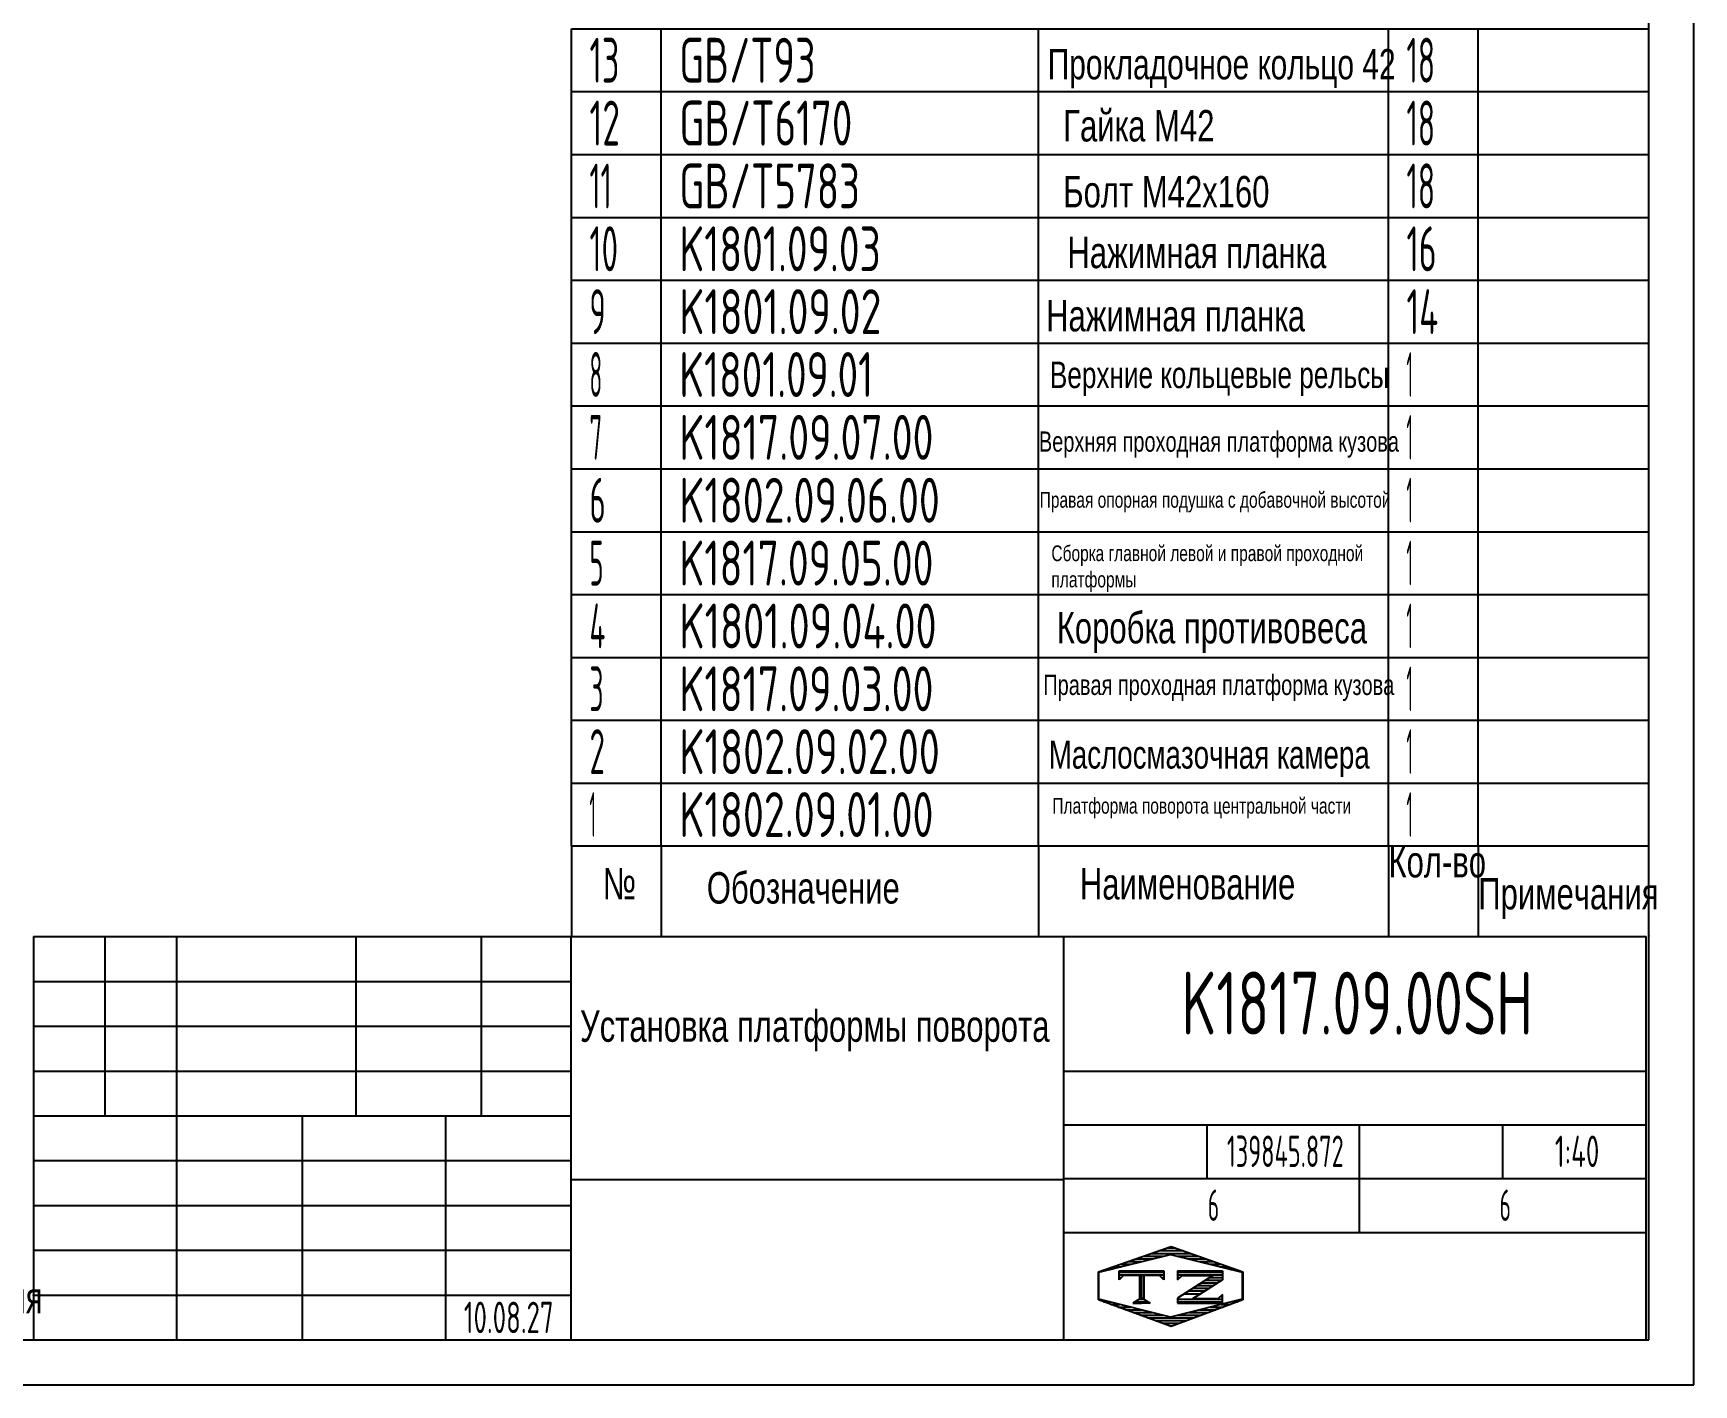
# Model space of a CAD drawing. Header units: millimetres. Extents: x 0 to 16800, y 0 to 11880.
# Drawn here: x 9402 to 16800, y 0 to 6020 of the extents above; entities that cross this region are included whole.
import ezdxf
from ezdxf.enums import TextEntityAlignment as Align

# ---------------------------------------------------------------- set-up
doc = ezdxf.new("R2010")
doc.units = ezdxf.units.MM
doc.header["$LTSCALE"] = 400
doc.linetypes.add('F', pattern=[0.75, 0.5, -0.25])
for name, color, linetype in [('01', 7, 'Continuous'), ('02', 1, 'Continuous'), ('04', 2, 'F'), ('11', 3, 'Continuous'), ('THICK', 7, 'Continuous')]:
    doc.layers.add(name, color=color, linetype=linetype)
doc.styles.get("Standard").update_dxf_attribs({"font": 'isocp', "width": 0.707, "bigfont": 'intecad.shx'})

# ---------------------------------------------------------------- blocks, each defined once
blk = doc.blocks.new('*U177')
at = {"layer": '01'}
for points in [[(415, 5), (415, 292)], [(25, 5), (415, 5)]]:
    blk.add_lwpolyline(points, dxfattribs=at)
at = {"layer": '02'}
for points in [[(420, 0), (420, 297)], [(0, 0), (420, 0)]]:
    blk.add_lwpolyline(points, dxfattribs=at)
blk = doc.blocks.new('*U180')
at = {"layer": '01'}
for p, q in [((0, -280), (0, 0)), ((4800, -280), (4800, 0))]:
    blk.add_line(p, q, dxfattribs=at)
at = {"layer": '02'}
for p, q in [((0, 0), (400, 0)), ((400, -280), (400, 0)), ((400, 0), (2080, 0)), ((2080, -280), (2080, 0)), ((2080, 0), (3640, 0)), ((3640, -280), (3640, 0)), ((3640, 0), (4040, 0)), ((4040, -280), (4040, 0)), ((4040, 0), (4800, 0))]:
    blk.add_line(p, q, dxfattribs=at)
blk = doc.blocks.new('*U181')
at = {"layer": '01'}
for p, q in [((0, -280), (0, 0)), ((4800, -280), (4800, 0))]:
    blk.add_line(p, q, dxfattribs=at)
at = {"layer": '02'}
for p, q in [((0, 0), (400, 0)), ((400, -280), (400, 0)), ((400, 0), (2080, 0)), ((2080, -280), (2080, 0)), ((2080, 0), (3640, 0)), ((3640, -280), (3640, 0)), ((3640, 0), (4040, 0)), ((4040, -280), (4040, 0)), ((4040, 0), (4800, 0))]:
    blk.add_line(p, q, dxfattribs=at)
blk = doc.blocks.new('*U182')
at = {"layer": '01'}
for p, q in [((0, -280), (0, 0)), ((4800, -280), (4800, 0))]:
    blk.add_line(p, q, dxfattribs=at)
at = {"layer": '02'}
for p, q in [((0, 0), (400, 0)), ((400, -280), (400, 0)), ((400, 0), (2080, 0)), ((2080, -280), (2080, 0)), ((2080, 0), (3640, 0)), ((3640, -280), (3640, 0)), ((3640, 0), (4040, 0)), ((4040, -280), (4040, 0)), ((4040, 0), (4800, 0))]:
    blk.add_line(p, q, dxfattribs=at)
blk = doc.blocks.new('*U183')
at = {"layer": '01'}
for p, q in [((0, -280), (0, 0)), ((4800, -280), (4800, 0))]:
    blk.add_line(p, q, dxfattribs=at)
at = {"layer": '02'}
for p, q in [((0, 0), (400, 0)), ((400, -280), (400, 0)), ((400, 0), (2080, 0)), ((2080, -280), (2080, 0)), ((2080, 0), (3640, 0)), ((3640, -280), (3640, 0)), ((3640, 0), (4040, 0)), ((4040, -280), (4040, 0)), ((4040, 0), (4800, 0))]:
    blk.add_line(p, q, dxfattribs=at)
blk = doc.blocks.new('*U184')
at = {"layer": '01'}
for p, q in [((0, -280), (0, 0)), ((4800, -280), (4800, 0))]:
    blk.add_line(p, q, dxfattribs=at)
at = {"layer": '02'}
for p, q in [((0, 0), (400, 0)), ((400, -280), (400, 0)), ((400, 0), (2080, 0)), ((2080, -280), (2080, 0)), ((2080, 0), (3640, 0)), ((3640, -280), (3640, 0)), ((3640, 0), (4040, 0)), ((4040, -280), (4040, 0)), ((4040, 0), (4800, 0))]:
    blk.add_line(p, q, dxfattribs=at)
blk = doc.blocks.new('*U185')
at = {"layer": '01'}
for p, q in [((0, -280), (0, 0)), ((4800, -280), (4800, 0))]:
    blk.add_line(p, q, dxfattribs=at)
at = {"layer": '02'}
for p, q in [((0, 0), (400, 0)), ((400, -280), (400, 0)), ((400, 0), (2080, 0)), ((2080, -280), (2080, 0)), ((2080, 0), (3640, 0)), ((3640, -280), (3640, 0)), ((3640, 0), (4040, 0)), ((4040, -280), (4040, 0)), ((4040, 0), (4800, 0))]:
    blk.add_line(p, q, dxfattribs=at)
blk = doc.blocks.new('*U186')
at = {"layer": '01'}
for p, q in [((0, -280), (0, 0)), ((4800, -280), (4800, 0))]:
    blk.add_line(p, q, dxfattribs=at)
at = {"layer": '02'}
for p, q in [((0, 0), (400, 0)), ((400, -280), (400, 0)), ((400, 0), (2080, 0)), ((2080, -280), (2080, 0)), ((2080, 0), (3640, 0)), ((3640, -280), (3640, 0)), ((3640, 0), (4040, 0)), ((4040, -280), (4040, 0)), ((4040, 0), (4800, 0))]:
    blk.add_line(p, q, dxfattribs=at)
blk = doc.blocks.new('*U187')
at = {"layer": '01'}
for p, q in [((0, -280), (0, 0)), ((4800, -280), (4800, 0))]:
    blk.add_line(p, q, dxfattribs=at)
at = {"layer": '02'}
for p, q in [((0, 0), (400, 0)), ((400, -280), (400, 0)), ((400, 0), (2080, 0)), ((2080, -280), (2080, 0)), ((2080, 0), (3640, 0)), ((3640, -280), (3640, 0)), ((3640, 0), (4040, 0)), ((4040, -280), (4040, 0)), ((4040, 0), (4800, 0))]:
    blk.add_line(p, q, dxfattribs=at)
blk = doc.blocks.new('*U188')
at = {"layer": '01'}
for p, q in [((0, -280), (0, 0)), ((4800, -280), (4800, 0))]:
    blk.add_line(p, q, dxfattribs=at)
at = {"layer": '02'}
for p, q in [((0, 0), (400, 0)), ((400, -280), (400, 0)), ((400, 0), (2080, 0)), ((2080, -280), (2080, 0)), ((2080, 0), (3640, 0)), ((3640, -280), (3640, 0)), ((3640, 0), (4040, 0)), ((4040, -280), (4040, 0)), ((4040, 0), (4800, 0))]:
    blk.add_line(p, q, dxfattribs=at)
blk = doc.blocks.new('*U189')
at = {"layer": '01'}
for p, q in [((0, -280), (0, 0)), ((4800, -280), (4800, 0))]:
    blk.add_line(p, q, dxfattribs=at)
at = {"layer": '02'}
for p, q in [((0, 0), (400, 0)), ((400, -280), (400, 0)), ((400, 0), (2080, 0)), ((2080, -280), (2080, 0)), ((2080, 0), (3640, 0)), ((3640, -280), (3640, 0)), ((3640, 0), (4040, 0)), ((4040, -280), (4040, 0)), ((4040, 0), (4800, 0))]:
    blk.add_line(p, q, dxfattribs=at)
blk = doc.blocks.new('*U190')
at = {"layer": '01'}
for p, q in [((0, -280), (0, 0)), ((4800, -280), (4800, 0))]:
    blk.add_line(p, q, dxfattribs=at)
at = {"layer": '02'}
for p, q in [((0, 0), (400, 0)), ((400, -280), (400, 0)), ((400, 0), (2080, 0)), ((2080, -280), (2080, 0)), ((2080, 0), (3640, 0)), ((3640, -280), (3640, 0)), ((3640, 0), (4040, 0)), ((4040, -280), (4040, 0)), ((4040, 0), (4800, 0))]:
    blk.add_line(p, q, dxfattribs=at)
blk = doc.blocks.new('*U191')
at = {"layer": '01'}
for p, q in [((0, -280), (0, 0)), ((4800, -280), (4800, 0))]:
    blk.add_line(p, q, dxfattribs=at)
at = {"layer": '02'}
for p, q in [((0, 0), (400, 0)), ((400, -280), (400, 0)), ((400, 0), (2080, 0)), ((2080, -280), (2080, 0)), ((2080, 0), (3640, 0)), ((3640, -280), (3640, 0)), ((3640, 0), (4040, 0)), ((4040, -280), (4040, 0)), ((4040, 0), (4800, 0))]:
    blk.add_line(p, q, dxfattribs=at)
blk = doc.blocks.new('*U192')
at = {"layer": '01'}
for p, q in [((0, -280), (0, 0)), ((4800, -280), (4800, 0))]:
    blk.add_line(p, q, dxfattribs=at)
at = {"layer": '02'}
for p, q in [((0, 0), (400, 0)), ((400, -280), (400, 0)), ((400, 0), (2080, 0)), ((2080, -280), (2080, 0)), ((2080, 0), (3640, 0)), ((3640, -280), (3640, 0)), ((3640, 0), (4040, 0)), ((4040, -280), (4040, 0)), ((4040, 0), (4800, 0))]:
    blk.add_line(p, q, dxfattribs=at)
blk = doc.blocks.new('*X222')
at = {"color": 0}
for p, q in [((127.06, 7.8), (132.06, 7.8)), ((127.06, 7.5), (132.06, 7.5)), ((127.06, 7.2), (127.32, 7.2)), ((128.3, 5.7), (130.1, 5.7)), ((128.77, 6), (130.57, 6)), ((129.23, 6.3), (131.04, 6.3)), ((129.7, 6.6), (131.51, 6.6)), ((130.16, 6.9), (131.98, 6.9)), ((130.62, 7.2), (132.06, 7.2)), ((127.84, 5.4), (129.64, 5.4))]:
    blk.add_line(p, q, dxfattribs=at)
blk = doc.blocks.new('*X223')
at = {"color": 0}
for p, q in [((127.06, 4.8), (132.06, 4.8)), ((127.06, 4.5), (132.06, 4.5)), ((131.84, 5.1), (132.06, 5.1))]:
    blk.add_line(p, q, dxfattribs=at)
blk = doc.blocks.new('*X221')
at = {"color": 0}
for p, q in [((122.34, 4.5), (123.72, 4.5)), ((122.82, 4.8), (123.24, 4.8))]:
    blk.add_line(p, q, dxfattribs=at)
blk = doc.blocks.new('*X220')
at = {"color": 0}
for p, q in [((120.53, 7.8), (125.53, 7.8)), ((120.53, 7.5), (125.53, 7.5)), ((120.53, 7.2), (120.79, 7.2)), ((125.27, 7.2), (125.53, 7.2))]:
    blk.add_line(p, q, dxfattribs=at)
blk = doc.blocks.new('*X219')
at = {"color": 0}
for p, q in [((122.38, 9.3), (124.32, 9.3)), ((123.24, 9.6), (125.52, 9.6)), ((124.1, 9.9), (128.52, 9.9)), ((124.97, 10.2), (127.67, 10.2)), ((125.83, 10.5), (126.82, 10.5)), ((127.02, 9.6), (129.37, 9.6)), ((128.22, 9.3), (130.22, 9.3)), ((118.22, 7.8), (118.32, 7.8)), ((118.22, 7.5), (118.27, 7.5)), ((118.94, 8.1), (119.52, 8.1)), ((119.8, 8.4), (120.72, 8.4)), ((120.66, 8.7), (121.92, 8.7)), ((121.52, 9), (123.12, 9)), ((129.42, 9), (131.07, 9)), ((130.62, 8.7), (131.92, 8.7)), ((131.82, 8.4), (132.77, 8.4)), ((133.02, 8.1), (133.62, 8.1)), ((134.22, 7.8), (134.32, 7.8)), ((134.27, 7.5), (134.32, 7.5)), ((118.22, 7.2), (118.27, 7.2)), ((118.22, 6.9), (118.27, 6.9)), ((118.22, 6.6), (118.27, 6.6)), ((118.22, 6.3), (118.27, 6.3)), ((118.22, 6), (118.27, 6)), ((118.22, 5.7), (118.27, 5.7)), ((134.27, 7.2), (134.32, 7.2)), ((134.27, 6.9), (134.32, 6.9)), ((134.27, 6.6), (134.32, 6.6)), ((134.27, 6.3), (134.32, 6.3)), ((134.27, 6), (134.32, 6)), ((134.27, 5.7), (134.32, 5.7)), ((118.22, 5.4), (118.27, 5.4)), ((118.22, 5.1), (118.27, 5.1)), ((118.22, 4.8), (118.27, 4.8)), ((118.79, 4.5), (119.42, 4.5)), ((119.61, 4.2), (120.62, 4.2)), ((120.43, 3.9), (121.82, 3.9)), ((130.72, 3.9), (132.14, 3.9)), ((131.92, 4.2), (132.95, 4.2)), ((133.12, 4.5), (133.76, 4.5)), ((134.27, 5.4), (134.32, 5.4)), ((134.27, 5.1), (134.32, 5.1)), ((134.27, 4.8), (134.32, 4.8)), ((121.26, 3.6), (123.02, 3.6)), ((122.08, 3.3), (124.22, 3.3)), ((122.91, 3), (125.42, 3)), ((123.73, 2.7), (128.89, 2.7)), ((124.55, 2.4), (128.07, 2.4)), ((125.38, 2.1), (127.26, 2.1)), ((127.12, 3), (129.7, 3)), ((128.32, 3.3), (130.51, 3.3)), ((129.52, 3.6), (131.32, 3.6)), ((126.2, 1.8), (126.45, 1.8))]:
    blk.add_line(p, q, dxfattribs=at)

msp = doc.modelspace()

# ---------------------------------------------------------------- linework, layer by layer
at = {"layer": '01'}
msp.add_point((16600, 2000), dxfattribs=at)
at = {"layer": '04', "color": 0, "linetype": 'ByBlock'}
for p, q in [((11800, 2400), (16600, 2400)), ((11800, 2400), (11800, 1996.26)), ((12200, 2400), (12200, 1996.26)), ((13880, 2400), (13880, 1996.26)), ((15440, 2400), (15440, 1996.26)), ((15840, 2400), (15840, 1996.26))]:
    msp.add_line(p, q, dxfattribs=at)
at = {"layer": 'THICK'}
for p, q in [((9403.12, 1996.26), (9403.12, 200)), ((9403.12, 1996.26), (16588.15, 1996.26)), ((9722.35, 1995.39), (9722.35, 1996.26)), ((9722.46, 1197.92), (9722.46, 1996.26)), ((10041.79, 200), (10041.79, 1996.26)), ((10840.13, 1197.92), (10840.13, 1996.26)), ((11398.96, 1197.92), (11398.96, 1996.26)), ((11798.13, 200), (11798.13, 1996.26)), ((13993.55, 200), (13993.55, 1996.26)), ((16588.15, 200), (16588.15, 1996.26)), ((9403.12, 1397.5), (11798.13, 1397.5)), ((13993.55, 1397.5), (16588.15, 1397.5)), ((9403.12, 1197.92), (11798.13, 1197.92)), ((10600.63, 200), (10600.63, 1197.92)), ((11239.3, 200), (11239.3, 1197.92)), ((13993.55, 1158), (16588.15, 1158)), ((14632.22, 918.5), (14632.22, 1158)), ((15310.81, 679), (15310.81, 1158)), ((15949.48, 918.5), (15949.48, 1158)), ((11798.13, 915.04), (13993.55, 915.04)), ((13993.55, 918.5), (16588.15, 918.5)), ((13993.55, 679), (16588.15, 679)), ((9403.12, 200), (16588.15, 200))]:
    msp.add_line(p, q, dxfattribs=at)
at = {"layer": 'THICK', "color": 3}
for p, q in [((9403.12, 1796.67), (11798.13, 1796.67)), ((9403.12, 1597.09), (11798.13, 1597.09)), ((9403.12, 998.34), (11798.13, 998.34)), ((9403.12, 798.75), (11798.13, 798.75)), ((9403.12, 599.17), (11798.13, 599.17)), ((14147.32, 503.61), (14470.84, 616.29)), ((14470.84, 616.29), (14790.17, 503.61)), ((14149.42, 501.07), (14468.75, 580.91)), ((14468.75, 580.91), (14788.09, 501.07)), ((14147.32, 378.12), (14147.32, 503.61)), ((14149.42, 381.32), (14149.42, 501.07)), ((14239.59, 467.42), (14239.59, 507.33)), ((14239.59, 507.33), (14439.17, 507.33)), ((14259.55, 487.37), (14239.59, 467.42)), ((14419.21, 487.37), (14259.55, 487.37)), ((14330.65, 487.56), (14330.65, 378.08)), ((14339.38, 487.56), (14339.38, 378.08)), ((14349.36, 487.56), (14349.36, 378.08)), ((14439.17, 467.42), (14419.21, 487.37)), ((14439.17, 507.33), (14439.17, 467.42)), ((14500.29, 507.33), (14500.29, 467.42)), ((14500.29, 507.33), (14699.87, 507.33)), ((14500.29, 467.42), (14520.25, 487.37)), ((14657.46, 487.37), (14500.29, 385.68)), ((14520.25, 487.37), (14657.46, 487.37)), ((14699.87, 467.8), (14597.62, 402.36)), ((14699.87, 507.33), (14699.87, 467.42)), ((14788.09, 501.07), (14788.09, 381.32)), ((14790.17, 503.61), (14790.17, 378.12)), ((9403.12, 399.58), (11798.13, 399.58)), ((14470.84, 260.31), (14147.32, 378.12)), ((14468.75, 301.49), (14149.42, 381.32)), ((14339.38, 387.2), (14300.71, 362.88)), ((14339.38, 387.2), (14378.05, 362.88)), ((14788.09, 381.32), (14468.75, 301.49)), ((14790.17, 378.12), (14470.84, 260.31)), ((14500.29, 385.68), (14500.29, 362.88)), ((14597.62, 402.36), (14567.11, 382.83)), ((14679.91, 382.83), (14567.11, 382.83)), ((14699.87, 402.79), (14679.91, 382.83)), ((14699.87, 362.88), (14699.87, 402.79)), ((14300.71, 362.88), (14339.38, 362.88)), ((14378.05, 362.88), (14339.38, 362.88)), ((14500.29, 362.88), (14699.87, 362.88))]:
    msp.add_line(p, q, dxfattribs=at)
for p in [(9403.12, 399.58), (9403.12, 200)]:
    msp.add_point(p, dxfattribs=at)

# ---------------------------------------------------------------- block references
at = {"layer": '04', "xscale": 40, "yscale": 40, "zscale": 40}
msp.add_blockref('*U177', (0, 0), dxfattribs=at)
at = {"layer": '04'}
for name, p in [('*U192', (11800, 6040)), ('*U191', (11800, 5760)), ('*U190', (11800, 5480)), ('*U189', (11800, 5200)), ('*U188', (11800, 4920)), ('*U187', (11800, 4640)), ('*U186', (11800, 4360)), ('*U185', (11800, 4080)), ('*U184', (11800, 3800)), ('*U183', (11800, 3520)), ('*U182', (11800, 3240)), ('*U181', (11800, 2960)), ('*U180', (11800, 2680))]:
    msp.add_blockref(name, p, dxfattribs=at)
at = {"layer": 'THICK', "color": 3, "xscale": 39.91680000000042, "yscale": 39.91679999999997, "zscale": 39.91680000000001}
for name in ['*X219', '*X220', '*X222', '*X221', '*X223']:
    msp.add_blockref(name, (9428.37, 190.25), dxfattribs=at)

# ---------------------------------------------------------------- texts
at = {"layer": '04', "attachment_point": 1}
for s, insert, char_height in [('{\\fArial|b0|i0|c204|p34;\\C3;Прокладочное кольцо 42}', (13921.43, 5950.03), 135), ('{\\fArial|b0|i0|c204|p34;\\C3;Гайка М42}', (13990.71, 5678.17), 140), ('{\\fArial|b0|i0|c204|p34;\\C3;Болт М42х160}', (13990.71, 5384.6), 140), ('{\\fArial|b0|i0|c204|p34;\\C3;Нажимная планка}', (14009.07, 5113.97), 140), ('{\\fArial|b0|i0|c204|p34;\\C3;Нажимная планка}', (13914.16, 4832.25), 140), ('{\\fArial|b0|i0|c204|p34;\\C3;Верхние кольцевые рельсы}', (13931.11, 4557.62), 118), ('{\\fArial|b0|i0|c204|p34;\\C3;Верхняя проходная платформа кузова}', (13882.33, 4246.33), 90), ('{\\fArial|b0|i0|c204|p34;\\C3;Правая опорная подушка с добавочной высотой}', (13885.66, 3976.8), 70), ('{\\fArial|b0|i0|c204|p34;\\C3;Сборка главной левой и правой проходной\\Pплатформы}', (13937.93, 3738.75), 70), ('{\\fArial|b0|i0|c204|p34;\\C3;Коробка противовеса}', (13962.02, 3442.35), 140), ('{\\fArial|b0|i0|c204|p34;\\C3;Правая проходная платформа кузова}', (13902, 3162.52), 90), ('{\\fArial|b0|i0|c204|p34;\\C3;Маслосмазочная камера}', (13926.05, 2869.84), 125), ('{\\fArial|b0|i0|c204|p34;\\C3;Платформа поворота центральной части}', (13942.06, 2613.99), 70), ('{\\fArial|b0|i0|c204|p34;\\C0;Кол-во}', (15440, 2400), 140), ('{\\fArial|b0|i0|c204|p34;\\C0;Наименование}', (14064.71, 2301.73), 140), ('{\\fArial|b0|i0|c204|p34;\\C0;Обозначение}', (12402.78, 2283.38), 140), ('{\\fArial|b0|i0|c204|p34;\\C0;Примечания}', (15840, 2257.61), 140), ('{\\fArial|b0|i0|c204|p34;\\C3;Установка платформы поворота}', (11837.59, 1667.81), 140), ('{\\fArial|b0|i0|c204|p34;\\C0;Примечания}', (8640, 457.61), 140)]:
    msp.add_mtext(s, dxfattribs=dict(at, insert=insert, char_height=char_height))
at = {"layer": '04', "insert": (11939.09, 2301.73), "char_height": 140, "width": 18.3639, "attachment_point": 1}
msp.add_mtext('{\\fArial|b0|i0|c204|p34;\\C0;№}', dxfattribs=at)
at = {"layer": '11'}
for s, height, width, p, p2 in [('13', 200, 0.609833, (11880, 5800), (12013.12, 5800)), ('GB/T93', 200, 0.691199, (12280, 5800), (12887.55, 5800)), ('18', 200, 0.606, (15520, 5800), (15647.26, 5800)), ('12', 200, 0.611465, (11880, 5520), (12015.75, 5520)), ('GB/T6170', 200, 0.694489, (12280, 5520), (13050.99, 5520)), ('18', 200, 0.606, (15520, 5520), (15647.26, 5520)), ('11', 200, 0.582235, (11880, 5240), (11978.98, 5240)), ('GB/T5783', 200, 0.695009, (12280, 5240), (13085.02, 5240)), ('18', 200, 0.606, (15520, 5240), (15647.26, 5240)), ('10', 200, 0.606076, (11880, 4960), (12007.37, 4960)), ('K1801.09.03', 200, 0.690684, (12280, 4960), (13177.88, 4960)), ('16', 200, 0.610556, (15520, 4960), (15654.27, 4960)), ('9', 200, 0.579528, (11880, 4680), (11952.05, 4680)), ('K1801.09.02', 200, 0.690731, (12280, 4680), (13180.51, 4680)), ('14', 200, 0.614783, (15520, 4680), (15661.4, 4680)), ('8', 200, 0.514182, (11880, 4400), (11936.56, 4400)), ('K1801.09.01', 200, 0.690055, (12280, 4400), (13143.74, 4400)), ('1', 200, 0.404, (15520, 4400), (15548.28, 4400)), ('7', 200, 0.514182, (11880, 4120), (11936.56, 4120)), ('K1817.09.07.00', 200, 0.694003, (12280, 4120), (13412.51, 4120)), ('1', 200, 0.404, (15520, 4120), (15548.28, 4120)), ('6', 200, 0.600695, (11880, 3840), (11952.04, 3840)), ('K1802.09.06.00', 200, 0.694314, (12280, 3840), (13440.79, 3840)), ('1', 200, 0.404, (15520, 3840), (15548.28, 3840)), ('5', 200, 0.527686, (11880, 3560), (11942.42, 3560)), ('K1817.09.05.00', 200, 0.694003, (12280, 3560), (13412.51, 3560)), ('1', 200, 0.404, (15520, 3560), (15548.28, 3560)), ('4', 200, 0.543846, (11880, 3280), (11950.7, 3280)), ('K1801.09.04.00', 200, 0.69416, (12280, 3280), (13426.65, 3280)), ('1', 200, 0.404, (15520, 3280), (15548.28, 3280)), ('3', 200, 0.527686, (11880, 3000), (11942.42, 3000)), ('K1817.09.03.00', 200, 0.694003, (12280, 3000), (13412.51, 3000)), ('1', 200, 0.404, (15520, 3000), (15548.28, 3000)), ('2', 200, 0.562593, (11880, 2720), (11948.64, 2720)), ('K1802.09.02.00', 200, 0.694314, (12280, 2720), (13440.79, 2720)), ('1', 200, 0.404, (15520, 2720), (15548.28, 2720)), ('1', 200, 0.404, (11880, 2440), (11908.28, 2440)), ('K1802.09.01.00', 200, 0.694003, (12280, 2440), (13412.51, 2440)), ('1', 200, 0.404, (15520, 2440), (15548.28, 2440)), ('K1817.09.00SH', 280, 0.69384, (14517.22, 1560), (16082.78, 1560)), ('139845.872', 140, 0.579131, (14720, 970), (15240, 970)), ('1:40', 140, 0.657692, (16180.98, 970), (16379.02, 970)), ('6', 140, 0.600695, (14634.79, 730), (14685.21, 730)), ('6', 140, 0.600695, (15934.79, 730), (15985.21, 730)), ('10.08.27', 140, 0.642055, (11320, 230), (11720, 230))]:
    msp.add_text(s, height=height, dxfattribs=dict(at, width=width)).set_placement(p, p2, align=Align.FIT)

doc.saveas('drawing.dxf')
